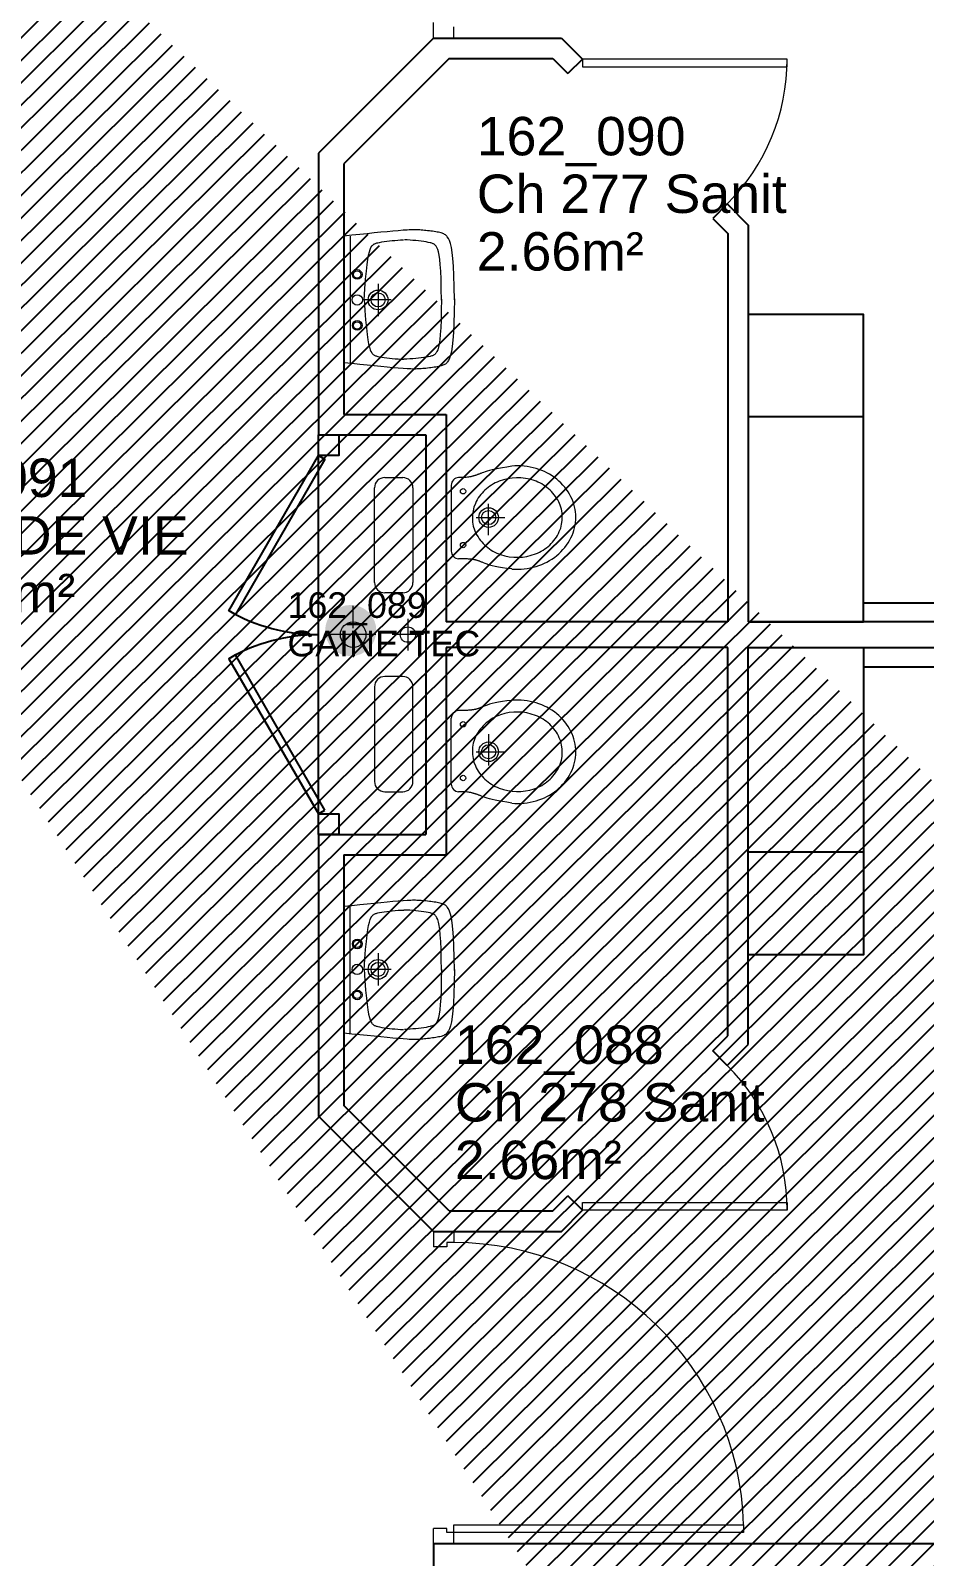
# Model space of a CAD drawing. Header units: millimetres. Extents: x -11 to 211, y -5 to 120.
# Drawn here: x 160.48 to 163.97, y 85.35 to 91.31 of the extents above; entities that cross this region are included whole.
import ezdxf

# ---------------------------------------------------------------- set-up
doc = ezdxf.new("R2010")
doc.units = ezdxf.units.MM
doc.header["$LTSCALE"] = 0.1
doc.header["$MEASUREMENT"] = 0
doc.linetypes.add('CONTINU', pattern=[0])
doc.layers.get('0').update_dxf_attribs({"linetype": 'CONTINUOUS'})
for name, color, linetype in [('150 Chute Eaux Usées -Eaux Vannes', 7, 'CONTINUOUS'), ('A_AGENC', 204, 'CONTINUOUS'), ('A_EQMP', 142, 'CONTINUOUS'), ('A_Etiqu_Gaine', 8, 'CONTINUOUS'), ('A_Etiqu_Gaine_ancien', 8, 'CONTINUOUS'), ('A_Etiqu_Gaine_code', 8, 'CONTINUOUS'), ('A_Etiqu_Local', 8, 'CONTINUOUS'), ('A_HACH_STRUC', 7, 'CONTINUOUS'), ('A_MUR_CLOIS', 7, 'CONTINU')]:
    doc.layers.add(name, color=color, linetype=linetype)
doc.layers.add('A_PORTE', color=8, linetype='CONTINU', lineweight=0)
doc.layers.add('A_SANI', color=5, linetype='CONTINU', lineweight=0)
doc.styles.add('Attribut', font='arial.ttf')

# ---------------------------------------------------------------- blocks, each defined once
blk = doc.blocks.new('A_Etiqu_Local')
at = {"style": 'Attribut', "flags": 1}
for tag, p in [('CODE_HOPITAL', (-0.4463, 1.632)), ('CODE_SITE', (-0.4463, 1.407)), ('CODE_BATIMENT', (-0.4463, 1.182)), ('CODE_SECTEUR', (-0.4463, 0.957)), ('CODE_ETAGE', (-0.4463, 0.732)), ('NOM_NORMALISE', (-0.4463, -0.843)), ('SECTEUR_ACTIVITE', (-0.4463, -1.068)), ('SOUS_SECTEUR_ACTIVITE', (-0.4463, -1.293)), ('VOLUME', (-0.4463, -1.518)), ('SERVICE', (-0.4463, -1.743)), ('CODE_UG', (-0.4463, -1.968)), ('CODE_UA', (-0.4463, -2.193)), ('CODE_POLE', (-0.4463, -2.418)), ('OCCUPANT_EXTERNE', (-0.4463, -2.643)), ('DISPONIBILITE', (-0.4463, -2.868)), ('ACCES_HANDICAPES', (-0.4463, -3.093)), ('NATURE_SOL', (-0.4463, -3.318)), ('RISQUE_LABORATOIRE', (-0.4463, -3.543)), ('AMIANTE', (-0.4463, -3.768))]:
    blk.add_attdef(tag, p, '', height=0.15, dxfattribs=at)
at = {"layer": 'A_Etiqu_Local', "style": 'Attribut'}
for tag, p in [('CODE_PIECE', (-0.4463, 0.282)), ('NOM_USAGE', (-0.4463, 0.057)), ('SURFACE', (-0.4463, -0.168))]:
    blk.add_attdef(tag, p, '', height=0.15, dxfattribs=at)
blk = doc.blocks.new('A_Etiqu_Gaine')
at = {"style": 'Attribut', "flags": 1}
for tag, p in [('CODE_HOPITAL', (-0.4323, 0.8651)), ('CODE_SITE', (-0.4323, 0.7151)), ('CODE_BATIMENT', (-0.4323, 0.5651)), ('CODE_SECTEUR', (-0.4323, 0.4151)), ('CODE_ETAGE', (-0.4323, 0.2651)), ('NOM_NORMALISE', (-0.4323, -0.3349)), ('SECTEUR_ACTIVITE', (-0.4323, -0.4849)), ('SOUS_SECTEUR_ACTIVITE', (-0.4323, -0.6349)), ('SURFACE', (-0.4323, -0.7849)), ('CODE_UG', (-0.4323, -0.9349)), ('CODE_POLE', (-0.4323, -1.0849)), ('AMIANTE', (-0.4323, -1.2349))]:
    blk.add_attdef(tag, p, '', height=0.1, dxfattribs=at)
at = {"layer": 'A_Etiqu_Gaine', "style": 'Attribut'}
blk.add_attdef('NOM_USAGE', (-0.4323, -0.1849), '', height=0.1, dxfattribs=at)
at = {"layer": 'A_Etiqu_Gaine_ancien', "style": 'Attribut'}
blk.add_attdef('CODE_PIECE_ANCIEN', (-0.4323, 0.1151), '', height=0.1, dxfattribs=at)
at = {"layer": 'A_Etiqu_Gaine_code', "style": 'Attribut'}
blk.add_attdef('CODE_PIECE', (-0.4323, -0.0349), '', height=0.1, dxfattribs=at)

msp = doc.modelspace()

# ---------------------------------------------------------------- hatches: boundary and pattern name
at = {"layer": '150 Chute Eaux Usées -Eaux Vannes', "linetype": 'Continuous'}
msp.add_hatch(color=8, dxfattribs=at).paths.add_polyline_path([(161.6265, 88.9626, 1), (161.8265, 88.9626, 1)])
at = {"layer": 'A_HACH_STRUC'}
h = msp.add_hatch(dxfattribs=at)
h.set_pattern_fill('ANSI31', color=8, scale=0.5, angle=359.76959, style=0)
h.paths.add_polyline_path([(160.0499, 113.8961), (159.5499, 113.8961), (159.5499, 114.3961), (160.0499, 114.3961)])
h.paths.add_polyline_path([(159.2999, 106.6962), (159.2999, 107.1962), (160.0499, 107.1962), (160.0499, 106.6962)])
h.paths.add_polyline_path([(167.2499, 106.6962), (166.7499, 106.6962), (166.7499, 107.1962), (167.2499, 107.1962)])
h.paths.add_polyline_path([(152.8499, 77.8962), (152.3499, 77.8962), (152.3499, 78.3962), (152.8499, 78.3962)])
h.paths.add_polyline_path([(159.5499, 77.8962), (159.3999, 77.8962), (159.3999, 78.3962), (160.0499, 78.3962), (160.0499, 77.8962)], flags=16)
h.paths.add_polyline_path([(174.4499, 107.1962), (174.4499, 106.6962), (173.9499, 106.6962), (173.9499, 107.1962)])
h.paths.add_polyline_path([(174.4499, 99.9962), (173.9499, 99.9962), (173.9499, 99.4962), (174.4499, 99.4962)])
h.paths.add_polyline_path([(159.4501, 92.3962), (159.4501, 92.6462), (160.1999, 92.6462), (160.1999, 92.3962)], flags=17)
h.paths.add_polyline_path([(159.4501, 92.3962), (159.4501, 92.6462)], flags=16)
h.paths.add_polyline_path([(159.4501, 92.9462), (159.4501, 92.6962)], flags=16)
h.paths.add_polyline_path([(159.4501, 92.9462), (159.4501, 92.6962), (160.1999, 92.6962), (160.1999, 92.9462)], flags=17)
h.paths.add_polyline_path([(160.0499, 85.5962), (160.0499, 85.0962), (159.5499, 85.0962), (159.5499, 85.5962)], flags=17)
h.paths.add_polyline_path([(152.8499, 85.5962), (152.8499, 85.0962), (152.3499, 85.0962), (152.3499, 85.5962)])
h.paths.add_polyline_path([(145.9999, 85.5962), (145.9999, 85.0962), (145.4999, 85.0962), (145.4999, 85.5962)])
h.paths.add_polyline_path([(145.9999, 78.3962), (145.9999, 77.8962), (145.4999, 77.8962), (145.4999, 78.3962)])
edge = h.paths.add_edge_path()
edge.add_line((166.3748, 85.3966), (166.3748, 85.2962))
edge.add_line((166.3748, 78.1965), (166.3748, 78.0962))
edge.add_line((167.0998, 85.2217), (167.0998, 85.4714))
edge.add_line((166.8749, 85.0963), (166.8749, 85.2217))
edge.add_line((167.0998, 85.2217), (166.8749, 85.2217))
edge.add_line((167.0998, 85.4714), (166.8749, 85.4714))
edge.add_line((166.8749, 85.5962), (166.8749, 85.4714))
edge.add_line((166.8749, 85.0962), (166.3748, 85.0962))
edge.add_line((166.3748, 85.0962), (166.3748, 85.2962))
edge.add_line((166.3748, 85.3966), (166.3748, 85.5962))
edge.add_line((166.3748, 85.5962), (166.8749, 85.5962))
edge.add_line((152.3749, 99.6216), (152.3749, 99.8713))
edge.add_line((152.3749, 99.6216), (152.5999, 99.6216))
edge.add_line((152.3749, 99.8713), (152.5999, 99.8713))
edge.add_line((152.5999, 99.9962), (152.5999, 99.8713))
edge.add_line((153.0999, 99.7965), (153.0999, 99.9962))
edge.add_line((153.0999, 99.9962), (152.5999, 99.9962))
edge.add_line((152.5999, 99.4962), (152.5999, 99.6216))
edge.add_line((152.5999, 99.4962), (153.0999, 99.4962))
edge.add_line((153.0999, 99.4962), (153.0999, 99.7965))
edge.add_line((167.0998, 78.0217), (167.0998, 78.2714))
edge.add_line((166.8749, 77.8962), (166.8749, 78.0217))
edge.add_line((167.0998, 78.0217), (166.8749, 78.0217))
edge.add_line((167.0998, 78.2714), (166.8749, 78.2714))
edge.add_line((166.8749, 78.3962), (166.8749, 78.2714))
edge.add_line((166.8749, 77.8962), (166.3748, 77.8962))
edge.add_line((166.3748, 77.8962), (166.3748, 78.0962))
edge.add_line((166.3748, 78.1965), (166.3748, 78.3962))
edge.add_line((166.3748, 78.3962), (166.8749, 78.3962))

# ---------------------------------------------------------------- linework, layer by layer
at = {"layer": 'A_AGENC', "color": 8, "linetype": 'Continuous'}
msp.add_line((161.5999, 88.2465), (161.5999, 89.6465), dxfattribs=at)
for points in [[(161.6258, 89.6315), (161.2758, 89.0252), (161.2499, 89.0402), (161.5999, 89.6465)], [(161.6258, 88.2615), (161.2758, 88.8677), (161.2499, 88.8527), (161.5999, 88.2465)]]:
    msp.add_lwpolyline(points, close=True, dxfattribs=at)
for centre, start, end in [((161.5999, 89.6465), 240.00001, 270), ((161.5999, 88.2465), 90, 120)]:
    msp.add_arc(centre, 0.7, start, end, dxfattribs=at)
at = {"layer": 'A_EQMP', "color": 8, "linetype": 'Continuous'}
for p, q in [((163.7299, 89.7966), (163.2799, 89.7966)), ((163.7299, 89.0714), (166.9198, 89.0714)), ((163.7299, 88.821), (166.9198, 88.821)), ((163.7299, 88.0965), (163.2799, 88.0965))]:
    msp.add_line(p, q, dxfattribs=at)
for points in [[(163.2799, 88.9966), (163.7299, 88.9966), (163.7299, 90.1966), (163.2799, 90.1966)], [(163.2799, 88.8965), (163.7299, 88.8965), (163.7299, 87.6965), (163.2799, 87.6965)]]:
    msp.add_lwpolyline(points, close=True, dxfattribs=at)
at = {"layer": 'A_MUR_CLOIS', "color": 8, "linetype": 'Continuous'}
for p, q in [((162.0499, 91.2764), (161.5999, 90.8264)), ((162.0499, 91.2764), (162.5499, 91.2764)), ((162.5499, 91.2764), (162.632, 91.1943)), ((162.1113, 91.1964), (161.6999, 90.785)), ((162.1113, 91.1964), (162.5167, 91.1964)), ((162.5167, 91.1964), (162.5754, 91.1377)), ((162.632, 91.1943), (162.5754, 91.1377)), ((161.5999, 90.8264), (161.5999, 89.7265)), ((161.6999, 90.785), (161.6999, 89.8065)), ((163.1977, 90.6286), (163.1411, 90.572)), ((163.1977, 90.6286), (163.2799, 90.5464)), ((163.1411, 90.572), (163.1999, 90.5133)), ((163.2799, 90.5464), (163.2799, 88.9965)), ((163.1999, 90.5133), (163.1999, 88.9965)), ((161.6999, 89.8065), (162.0994, 89.8065)), ((162.0994, 89.8065), (162.0994, 88.9965)), ((161.5999, 89.7265), (162.0194, 89.7265)), ((162.0194, 89.7265), (162.0194, 88.1665)), ((163.1999, 88.9965), (162.0994, 88.9965)), ((166.9998, 88.9965), (163.2799, 88.9965)), ((163.1999, 88.8965), (162.0994, 88.8965)), ((162.0994, 88.8965), (162.0994, 88.0865)), ((163.1999, 87.3794), (163.1999, 88.8965)), ((163.2799, 88.8965), (166.9998, 88.8965)), ((163.2799, 87.3463), (163.2799, 88.8965)), ((161.5999, 88.1665), (161.5999, 87.0663)), ((161.5999, 88.1665), (162.0194, 88.1665)), ((161.6999, 88.0865), (161.6999, 87.1077)), ((161.6999, 88.0865), (162.0994, 88.0865)), ((163.1411, 87.3207), (163.1999, 87.3794)), ((163.1977, 87.2641), (163.1411, 87.3207)), ((163.1977, 87.2641), (163.2799, 87.3463)), ((162.0499, 86.6163), (161.5999, 87.0663)), ((162.1113, 86.6963), (161.6999, 87.1077)), ((162.5167, 86.6963), (162.5754, 86.755)), ((162.632, 86.6985), (162.5754, 86.755)), ((162.1113, 86.6963), (162.5167, 86.6963)), ((162.5499, 86.6163), (162.632, 86.6985)), ((162.0499, 86.6163), (162.5499, 86.6163)), ((166.3748, 85.3966), (162.0499, 85.3966)), ((162.0499, 85.3965), (162.0499, 85.2965))]:
    msp.add_line(p, q, dxfattribs=at)
for points in [[(161.5999, 89.7265), (161.6799, 89.7265), (161.6799, 89.6465), (161.5999, 89.6465)], [(161.5999, 88.2465), (161.6799, 88.2465), (161.6799, 88.1665), (161.5999, 88.1665)]]:
    msp.add_lwpolyline(points, close=True, dxfattribs=at)
at = {"layer": 'A_PORTE', "color": 8, "linetype": 'Continuous'}
for p, q in [((162.0499, 91.2768), (162.0499, 91.3366)), ((162.1299, 91.2768), (162.1299, 91.3206)), ((162.0499, 91.2768), (162.1299, 91.2768)), ((162.0499, 86.6163), (162.1299, 86.6163)), ((162.0499, 86.6163), (162.0499, 86.5564)), ((162.1299, 86.6163), (162.1299, 86.5724)), ((162.1021, 86.5564), (162.0499, 86.5564)), ((162.1299, 86.5724), (162.1021, 86.5724)), ((162.1021, 86.5724), (162.1021, 86.5564)), ((162.1299, 85.4704), (163.2615, 85.4704)), ((162.1299, 85.3966), (162.1299, 85.4704)), ((163.2615, 85.4704), (163.2615, 85.4404)), ((162.1021, 85.4564), (162.0499, 85.4564)), ((162.0499, 85.3966), (162.0499, 85.4564)), ((162.1021, 85.4404), (162.1021, 85.4564)), ((163.2615, 85.4404), (162.1021, 85.4404)), ((162.0499, 85.3966), (162.1299, 85.3966))]:
    msp.add_line(p, q, dxfattribs=at)
for points in [[(162.632, 91.1646), (163.432, 91.1646), (163.432, 91.1946), (162.632, 91.1946)], [(162.632, 86.7285), (163.432, 86.7285), (163.432, 86.6985), (162.632, 86.6985)]]:
    msp.add_lwpolyline(points, close=True, dxfattribs=at)
for centre, radius, start, end in [((162.632, 91.1946), 0.8, 314.99999, 0), ((162.632, 86.6985), 0.8, 0, 45.00001), ((162.1299, 85.4404), 1.132, 1.51862, 90)]:
    msp.add_arc(centre, radius, start, end, dxfattribs=at)
at = {"layer": 'A_SANI', "color": 8, "linetype": 'Continuous'}
for p, q in [((161.9121, 90.5241), (161.8915, 90.5223)), ((161.9307, 90.5256), (161.9121, 90.5241)), ((161.9471, 90.5266), (161.9307, 90.5256)), ((161.9544, 90.527), (161.9471, 90.5266)), ((161.9612, 90.5273), (161.9544, 90.527)), ((161.9676, 90.5275), (161.9612, 90.5273)), ((161.9736, 90.5275), (161.9676, 90.5275)), ((161.9794, 90.5275), (161.9736, 90.5275)), ((161.9851, 90.5274), (161.9794, 90.5275)), ((161.9907, 90.5272), (161.9851, 90.5274)), ((161.9963, 90.5269), (161.9907, 90.5272)), ((162.002, 90.5265), (161.9963, 90.5269)), ((162.0079, 90.526), (162.002, 90.5265)), ((162.0141, 90.5255), (162.0079, 90.526)), ((162.0205, 90.5249), (162.0141, 90.5255)), ((162.027, 90.5242), (162.0205, 90.5249)), ((162.0336, 90.5234), (162.027, 90.5242)), ((162.0401, 90.5226), (162.0336, 90.5234)), ((162.0466, 90.5217), (162.0401, 90.5226)), ((161.7313, 90.5065), (161.6999, 90.5034)), ((161.6999, 90.5034), (161.6999, 90.0081)), ((161.7248, 90.5034), (161.7248, 90.0081)), ((161.7616, 90.5095), (161.7313, 90.5065)), ((161.7906, 90.5125), (161.7616, 90.5095)), ((161.8183, 90.5152), (161.7906, 90.5125)), ((161.8056, 90.4583), (161.809, 90.4638)), ((161.809, 90.4638), (161.8107, 90.466)), ((161.8107, 90.466), (161.8124, 90.4679)), ((161.8124, 90.4679), (161.8143, 90.4696)), ((161.8143, 90.4696), (161.8163, 90.471)), ((161.8163, 90.471), (161.8184, 90.4723)), ((161.8444, 90.5178), (161.8183, 90.5152)), ((161.8184, 90.4723), (161.8207, 90.4734)), ((161.8207, 90.4734), (161.8232, 90.4744)), ((161.8232, 90.4744), (161.8258, 90.4753)), ((161.8258, 90.4753), (161.8288, 90.4762)), ((161.8288, 90.4762), (161.832, 90.477)), ((161.832, 90.477), (161.8393, 90.4786)), ((161.8393, 90.4786), (161.8477, 90.4801)), ((161.8688, 90.5202), (161.8444, 90.5178)), ((161.8477, 90.4801), (161.8569, 90.4816)), ((161.8569, 90.4816), (161.8669, 90.483)), ((161.8669, 90.483), (161.8774, 90.4843)), ((161.8915, 90.5223), (161.8688, 90.5202)), ((161.8774, 90.4843), (161.8882, 90.4855)), ((161.8882, 90.4855), (161.8993, 90.4865)), ((161.8993, 90.4865), (161.9105, 90.4873)), ((161.9105, 90.4873), (161.9215, 90.4879)), ((161.9215, 90.4879), (161.9323, 90.4883)), ((161.9474, 90.4879), (161.9366, 90.4883)), ((161.9584, 90.4873), (161.9474, 90.4879)), ((161.9696, 90.4865), (161.9584, 90.4873)), ((161.9807, 90.4855), (161.9696, 90.4865)), ((161.9916, 90.4843), (161.9807, 90.4855)), ((162.0021, 90.483), (161.9916, 90.4843)), ((162.012, 90.4816), (162.0021, 90.483)), ((162.0212, 90.4801), (162.012, 90.4816)), ((162.0296, 90.4786), (162.0212, 90.4801)), ((162.0369, 90.477), (162.0296, 90.4786)), ((162.0401, 90.4762), (162.0369, 90.477)), ((162.0431, 90.4753), (162.0401, 90.4762)), ((162.0458, 90.4744), (162.0431, 90.4753)), ((162.0482, 90.4734), (162.0458, 90.4744)), ((162.0528, 90.5208), (162.0466, 90.5217)), ((162.0505, 90.4723), (162.0482, 90.4734)), ((162.0526, 90.471), (162.0505, 90.4723)), ((162.0546, 90.4696), (162.0526, 90.471)), ((162.0589, 90.5199), (162.0528, 90.5208)), ((162.0565, 90.4679), (162.0546, 90.4696)), ((162.0582, 90.466), (162.0565, 90.4679)), ((162.06, 90.4638), (162.0582, 90.466)), ((162.0646, 90.5189), (162.0589, 90.5199)), ((162.0633, 90.4583), (162.06, 90.4638)), ((162.0699, 90.5178), (162.0646, 90.5189)), ((162.0748, 90.5168), (162.0699, 90.5178)), ((162.0792, 90.5156), (162.0748, 90.5168)), ((162.0832, 90.5144), (162.0792, 90.5156)), ((162.0869, 90.5131), (162.0832, 90.5144)), ((162.0903, 90.5116), (162.0869, 90.5131)), ((162.0934, 90.5099), (162.0903, 90.5116)), ((162.0962, 90.508), (162.0934, 90.5099)), ((162.0989, 90.5059), (162.0962, 90.508)), ((162.1014, 90.5034), (162.0989, 90.5059)), ((162.1038, 90.5007), (162.1014, 90.5034)), ((162.1083, 90.4941), (162.1038, 90.5007)), ((162.1125, 90.4854), (162.1083, 90.4941)), ((162.1163, 90.4739), (162.1125, 90.4854)), ((162.1198, 90.4588), (162.1163, 90.4739)), ((161.7904, 90.3915), (161.7933, 90.4122)), ((161.7933, 90.4122), (161.7963, 90.4286)), ((161.7963, 90.4286), (161.7993, 90.4414)), ((161.7993, 90.4414), (161.8024, 90.4511)), ((161.8024, 90.4511), (161.8056, 90.4583)), ((162.0664, 90.4511), (162.0633, 90.4583)), ((162.0693, 90.4414), (162.0664, 90.4511)), ((162.072, 90.4286), (162.0693, 90.4414)), ((162.0744, 90.4122), (162.072, 90.4286)), ((162.0765, 90.3915), (162.0744, 90.4122)), ((162.1229, 90.4395), (162.1198, 90.4588)), ((162.1256, 90.4152), (162.1229, 90.4395)), ((162.1278, 90.3852), (162.1256, 90.4152)), ((161.7846, 90.3347), (161.7875, 90.3659)), ((161.7875, 90.3659), (161.7904, 90.3915)), ((162.0782, 90.3659), (162.0765, 90.3915)), ((162.0795, 90.3347), (162.0782, 90.3659)), ((162.1295, 90.3488), (162.1278, 90.3852)), ((162.1308, 90.3052), (162.1295, 90.3488)), ((161.7787, 90.2535), (161.7817, 90.2975)), ((161.7817, 90.2975), (161.7846, 90.3347)), ((161.8334, 90.317), (161.8334, 90.1906)), ((162.0803, 90.2975), (162.0795, 90.3347)), ((162.0807, 90.2535), (162.0803, 90.2975)), ((162.1316, 90.2538), (162.1308, 90.3052)), ((161.7787, 90.2569), (161.7817, 90.2129)), ((161.8845, 90.2538), (161.7823, 90.2538)), ((162.0807, 90.2569), (162.0803, 90.2129)), ((162.1316, 90.2577), (162.1308, 90.2063)), ((161.7817, 90.2129), (161.7846, 90.1757)), ((161.7846, 90.1757), (161.7875, 90.1446)), ((162.0795, 90.1757), (162.0782, 90.1446)), ((162.0803, 90.2129), (162.0795, 90.1757)), ((162.1308, 90.2063), (162.1295, 90.1627)), ((161.7875, 90.1446), (161.7904, 90.119)), ((161.7904, 90.119), (161.7933, 90.0983)), ((162.0765, 90.119), (162.0744, 90.0983)), ((162.0782, 90.1446), (162.0765, 90.119)), ((162.1278, 90.1263), (162.1256, 90.0963)), ((162.1295, 90.1627), (162.1278, 90.1263)), ((161.7933, 90.0983), (161.7963, 90.0818)), ((161.7963, 90.0818), (161.7993, 90.0691)), ((161.7993, 90.0691), (161.8024, 90.0594)), ((161.8024, 90.0594), (161.8056, 90.0521)), ((161.8056, 90.0521), (161.809, 90.0467)), ((161.809, 90.0467), (161.8107, 90.0445)), ((162.06, 90.0467), (162.0582, 90.0445)), ((162.0633, 90.0521), (162.06, 90.0467)), ((162.0664, 90.0594), (162.0633, 90.0521)), ((162.0693, 90.0691), (162.0664, 90.0594)), ((162.072, 90.0818), (162.0693, 90.0691)), ((162.0744, 90.0983), (162.072, 90.0818)), ((162.1198, 90.0527), (162.1163, 90.0377)), ((162.1229, 90.072), (162.1198, 90.0527)), ((162.1256, 90.0963), (162.1229, 90.072)), ((161.7313, 90.005), (161.6999, 90.0081)), ((161.7616, 90.002), (161.7313, 90.005)), ((161.7906, 89.999), (161.7616, 90.002)), ((161.8183, 89.9963), (161.7906, 89.999)), ((161.8107, 90.0445), (161.8124, 90.0426)), ((161.8124, 90.0426), (161.8143, 90.0409)), ((161.8143, 90.0409), (161.8163, 90.0394)), ((161.8163, 90.0394), (161.8184, 90.0382)), ((161.8444, 89.9937), (161.8183, 89.9963)), ((161.8184, 90.0382), (161.8207, 90.037)), ((161.8207, 90.037), (161.8232, 90.036)), ((161.8232, 90.036), (161.8258, 90.0351)), ((161.8258, 90.0351), (161.8288, 90.0343)), ((161.8288, 90.0343), (161.832, 90.0335)), ((161.832, 90.0335), (161.8393, 90.0319)), ((161.8393, 90.0319), (161.8477, 90.0303)), ((161.8688, 89.9913), (161.8444, 89.9937)), ((161.8477, 90.0303), (161.857, 90.0288)), ((161.857, 90.0288), (161.867, 90.0274)), ((161.867, 90.0274), (161.8776, 90.0261)), ((161.8915, 89.9892), (161.8688, 89.9913)), ((161.8776, 90.0261), (161.8887, 90.025)), ((161.8887, 90.025), (161.9001, 90.024)), ((161.9121, 89.9874), (161.8915, 89.9892)), ((161.9001, 90.024), (161.9116, 90.0231)), ((161.9116, 90.0231), (161.9231, 90.0225)), ((161.9307, 89.9859), (161.9121, 89.9874)), ((161.9231, 90.0225), (161.9345, 90.0221)), ((161.9458, 90.0225), (161.9344, 90.0221)), ((161.9573, 90.0231), (161.9458, 90.0225)), ((161.9688, 90.024), (161.9573, 90.0231)), ((161.9802, 90.025), (161.9688, 90.024)), ((161.9913, 90.0261), (161.9802, 90.025)), ((162.0019, 90.0274), (161.9913, 90.0261)), ((162.0119, 90.0288), (162.0019, 90.0274)), ((162.0212, 90.0303), (162.0119, 90.0288)), ((162.0205, 89.9866), (162.0141, 89.986)), ((162.027, 89.9873), (162.0205, 89.9866)), ((162.0296, 90.0319), (162.0212, 90.0303)), ((162.0336, 89.9881), (162.027, 89.9873)), ((162.0369, 90.0335), (162.0296, 90.0319)), ((162.0401, 89.9889), (162.0336, 89.9881)), ((162.0401, 90.0343), (162.0369, 90.0335)), ((162.0431, 90.0351), (162.0401, 90.0343)), ((162.0466, 89.9898), (162.0401, 89.9889)), ((162.0458, 90.036), (162.0431, 90.0351)), ((162.0482, 90.037), (162.0458, 90.036)), ((162.0528, 89.9907), (162.0466, 89.9898)), ((162.0505, 90.0382), (162.0482, 90.037)), ((162.0526, 90.0394), (162.0505, 90.0382)), ((162.0546, 90.0409), (162.0526, 90.0394)), ((162.0589, 89.9916), (162.0528, 89.9907)), ((162.0565, 90.0426), (162.0546, 90.0409)), ((162.0582, 90.0445), (162.0565, 90.0426)), ((162.0646, 89.9926), (162.0589, 89.9916)), ((162.0699, 89.9937), (162.0646, 89.9926)), ((162.0748, 89.9947), (162.0699, 89.9937)), ((162.0792, 89.9959), (162.0748, 89.9947)), ((162.0832, 89.9971), (162.0792, 89.9959)), ((162.0869, 89.9984), (162.0832, 89.9971)), ((162.0903, 89.9999), (162.0869, 89.9984)), ((162.0934, 90.0016), (162.0903, 89.9999)), ((162.0962, 90.0035), (162.0934, 90.0016)), ((162.0989, 90.0056), (162.0962, 90.0035)), ((162.1014, 90.0081), (162.0989, 90.0056)), ((162.1038, 90.0108), (162.1014, 90.0081)), ((162.1083, 90.0174), (162.1038, 90.0108)), ((162.1125, 90.0261), (162.1083, 90.0174)), ((162.1163, 90.0377), (162.1125, 90.0261)), ((161.9471, 89.9849), (161.9307, 89.9859)), ((161.9544, 89.9845), (161.9471, 89.9849)), ((161.9612, 89.9842), (161.9544, 89.9845)), ((161.9676, 89.984), (161.9612, 89.9842)), ((161.9736, 89.984), (161.9676, 89.984)), ((161.9794, 89.984), (161.9736, 89.984)), ((161.9851, 89.9841), (161.9794, 89.984)), ((161.9907, 89.9843), (161.9851, 89.9841)), ((161.9963, 89.9846), (161.9907, 89.9843)), ((162.002, 89.985), (161.9963, 89.9846)), ((162.0079, 89.9855), (162.002, 89.985)), ((162.0141, 89.986), (162.0079, 89.9855)), ((162.2157, 89.5692), (162.2136, 89.5685)), ((162.2179, 89.5699), (162.2157, 89.5692)), ((162.2199, 89.5707), (162.2179, 89.5699)), ((162.222, 89.5714), (162.2199, 89.5707)), ((162.224, 89.5721), (162.222, 89.5714)), ((162.2261, 89.5729), (162.224, 89.5721)), ((162.2282, 89.5737), (162.2261, 89.5729)), ((162.2303, 89.5745), (162.2282, 89.5737)), ((162.2326, 89.5753), (162.2303, 89.5745)), ((162.2349, 89.5762), (162.2326, 89.5753)), ((162.2373, 89.5771), (162.2349, 89.5762)), ((162.2399, 89.5781), (162.2373, 89.5771)), ((162.2457, 89.5801), (162.2399, 89.5781)), ((162.2523, 89.5823), (162.2457, 89.5801)), ((162.2599, 89.5847), (162.2523, 89.5823)), ((162.2687, 89.5872), (162.2599, 89.5847)), ((162.2788, 89.5899), (162.2687, 89.5872)), ((162.2904, 89.5926), (162.2788, 89.5899)), ((162.3038, 89.5954), (162.2904, 89.5926)), ((162.319, 89.5983), (162.3038, 89.5954)), ((162.3361, 89.6012), (162.319, 89.5983)), ((162.3555, 89.6041), (162.3361, 89.6012)), ((161.8194, 89.15), (161.8194, 89.52)), ((161.8594, 89.56), (161.9294, 89.56)), ((161.9694, 89.52), (161.9694, 89.15)), ((162.1194, 89.5301), (162.1194, 89.2729)), ((162.1514, 89.5602), (162.1482, 89.56)), ((162.1561, 89.5602), (162.1514, 89.5602)), ((162.1607, 89.5602), (162.1561, 89.5602)), ((162.1652, 89.5602), (162.1607, 89.5602)), ((162.1696, 89.5604), (162.1652, 89.5602)), ((162.1739, 89.5606), (162.1696, 89.5604)), ((162.1781, 89.5609), (162.1739, 89.5606)), ((162.1824, 89.5613), (162.1781, 89.5609)), ((162.1867, 89.5618), (162.1824, 89.5613)), ((162.191, 89.5625), (162.1867, 89.5618)), ((162.1955, 89.5634), (162.191, 89.5625)), ((162.1977, 89.5639), (162.1955, 89.5634)), ((162.2, 89.5645), (162.1977, 89.5639)), ((162.2023, 89.5651), (162.2, 89.5645)), ((162.2045, 89.5657), (162.2023, 89.5651)), ((162.2068, 89.5664), (162.2045, 89.5657)), ((162.2091, 89.567), (162.2068, 89.5664)), ((162.2113, 89.5677), (162.2091, 89.567)), ((162.2136, 89.5685), (162.2113, 89.5677)), ((162.2652, 89.3355), (162.2652, 89.4576)), ((162.2163, 89.4039), (162.3286, 89.4039)), ((162.1514, 89.2428), (162.1482, 89.2429)), ((162.1561, 89.2428), (162.1514, 89.2428)), ((162.1607, 89.2428), (162.1561, 89.2428)), ((162.1652, 89.2427), (162.1607, 89.2428)), ((162.1696, 89.2427), (162.1652, 89.2427)), ((162.1739, 89.2426), (162.1696, 89.2427)), ((162.1781, 89.2424), (162.1739, 89.2426)), ((162.1824, 89.2422), (162.1781, 89.2424)), ((162.1867, 89.2419), (162.1824, 89.2422)), ((162.191, 89.2416), (162.1867, 89.2419)), ((162.1955, 89.2411), (162.191, 89.2416)), ((162.1977, 89.2409), (162.1955, 89.2411)), ((162.2, 89.2406), (162.1977, 89.2409)), ((162.2023, 89.2403), (162.2, 89.2406)), ((162.2045, 89.24), (162.2023, 89.2403)), ((162.2068, 89.2396), (162.2045, 89.24)), ((162.2091, 89.2392), (162.2068, 89.2396)), ((162.2113, 89.2388), (162.2091, 89.2392)), ((162.2136, 89.2383), (162.2113, 89.2388)), ((162.2157, 89.2378), (162.2136, 89.2383)), ((162.2179, 89.2373), (162.2157, 89.2378)), ((162.2199, 89.2367), (162.2179, 89.2373)), ((162.222, 89.2361), (162.2199, 89.2367)), ((162.224, 89.2354), (162.222, 89.2361)), ((162.2261, 89.2347), (162.224, 89.2354)), ((162.2282, 89.234), (162.2261, 89.2347)), ((162.2303, 89.2332), (162.2282, 89.234)), ((162.2326, 89.2323), (162.2303, 89.2332)), ((162.2349, 89.2313), (162.2326, 89.2323)), ((162.2373, 89.2303), (162.2349, 89.2313)), ((162.2399, 89.2292), (162.2373, 89.2303)), ((162.2457, 89.2268), (162.2399, 89.2292)), ((162.2523, 89.2241), (162.2457, 89.2268)), ((162.2599, 89.2213), (162.2523, 89.2241)), ((162.2687, 89.2184), (162.2599, 89.2213)), ((162.2788, 89.2154), (162.2687, 89.2184)), ((162.2904, 89.2126), (162.2788, 89.2154)), ((162.3038, 89.2099), (162.2904, 89.2126)), ((162.319, 89.2075), (162.3038, 89.2099)), ((162.3361, 89.2054), (162.319, 89.2075)), ((162.3555, 89.2037), (162.3361, 89.2054)), ((161.9294, 89.11), (161.8594, 89.11)), ((161.7361, 88.9716), (161.7361, 89.0595)), ((161.9499, 89.008), (161.9499, 88.8851)), ((161.8239, 88.9466), (161.6482, 88.9466)), ((161.7361, 88.9466), (161.7361, 88.8587)), ((162.0113, 88.9466), (161.8884, 88.9466)), ((161.8194, 88.7431), (161.8194, 88.3731)), ((161.9294, 88.7831), (161.8594, 88.7831)), ((161.9694, 88.3731), (161.9694, 88.7431)), ((162.2788, 88.6777), (162.2687, 88.6748)), ((162.2904, 88.6805), (162.2788, 88.6777)), ((162.3038, 88.6832), (162.2904, 88.6805)), ((162.319, 88.6856), (162.3038, 88.6832)), ((162.3361, 88.6877), (162.319, 88.6856)), ((162.3555, 88.6894), (162.3361, 88.6877)), ((162.1194, 88.3631), (162.1194, 88.6202)), ((162.1514, 88.6503), (162.1482, 88.6502)), ((162.1561, 88.6503), (162.1514, 88.6503)), ((162.1607, 88.6504), (162.1561, 88.6503)), ((162.1652, 88.6504), (162.1607, 88.6504)), ((162.1696, 88.6504), (162.1652, 88.6504)), ((162.1739, 88.6505), (162.1696, 88.6504)), ((162.1781, 88.6507), (162.1739, 88.6505)), ((162.1824, 88.6509), (162.1781, 88.6507)), ((162.1867, 88.6512), (162.1824, 88.6509)), ((162.191, 88.6515), (162.1867, 88.6512)), ((162.1955, 88.652), (162.191, 88.6515)), ((162.1977, 88.6522), (162.1955, 88.652)), ((162.2, 88.6525), (162.1977, 88.6522)), ((162.2023, 88.6528), (162.2, 88.6525)), ((162.2045, 88.6532), (162.2023, 88.6528)), ((162.2068, 88.6535), (162.2045, 88.6532)), ((162.2091, 88.6539), (162.2068, 88.6535)), ((162.2113, 88.6543), (162.2091, 88.6539)), ((162.2136, 88.6548), (162.2113, 88.6543)), ((162.2157, 88.6553), (162.2136, 88.6548)), ((162.2179, 88.6558), (162.2157, 88.6553)), ((162.2199, 88.6564), (162.2179, 88.6558)), ((162.222, 88.657), (162.2199, 88.6564)), ((162.224, 88.6577), (162.222, 88.657)), ((162.2261, 88.6584), (162.224, 88.6577)), ((162.2282, 88.6591), (162.2261, 88.6584)), ((162.2303, 88.6599), (162.2282, 88.6591)), ((162.2326, 88.6608), (162.2303, 88.6599)), ((162.2349, 88.6618), (162.2326, 88.6608)), ((162.2373, 88.6628), (162.2349, 88.6618)), ((162.2399, 88.6639), (162.2373, 88.6628)), ((162.2457, 88.6663), (162.2399, 88.6639)), ((162.2523, 88.669), (162.2457, 88.6663)), ((162.2599, 88.6718), (162.2523, 88.669)), ((162.2687, 88.6748), (162.2599, 88.6718)), ((162.2652, 88.5576), (162.2652, 88.4355)), ((162.2163, 88.4892), (162.3286, 88.4892)), ((161.8594, 88.3331), (161.9294, 88.3331)), ((162.1514, 88.333), (162.1482, 88.3331)), ((162.1561, 88.333), (162.1514, 88.333)), ((162.1607, 88.3329), (162.1561, 88.333)), ((162.1652, 88.3329), (162.1607, 88.3329)), ((162.1696, 88.3327), (162.1652, 88.3329)), ((162.1739, 88.3325), (162.1696, 88.3327)), ((162.1781, 88.3323), (162.1739, 88.3325)), ((162.1824, 88.3318), (162.1781, 88.3323)), ((162.1867, 88.3313), (162.1824, 88.3318)), ((162.191, 88.3306), (162.1867, 88.3313)), ((162.1955, 88.3297), (162.191, 88.3306)), ((162.1977, 88.3292), (162.1955, 88.3297)), ((162.2, 88.3286), (162.1977, 88.3292)), ((162.2023, 88.328), (162.2, 88.3286)), ((162.2045, 88.3274), (162.2023, 88.328)), ((162.2068, 88.3268), (162.2045, 88.3274)), ((162.2091, 88.3261), (162.2068, 88.3268)), ((162.2113, 88.3254), (162.2091, 88.3261)), ((162.2136, 88.3246), (162.2113, 88.3254)), ((162.2157, 88.3239), (162.2136, 88.3246)), ((162.2179, 88.3232), (162.2157, 88.3239)), ((162.2199, 88.3225), (162.2179, 88.3232)), ((162.222, 88.3217), (162.2199, 88.3225)), ((162.224, 88.321), (162.222, 88.3217)), ((162.2261, 88.3202), (162.224, 88.321)), ((162.2282, 88.3194), (162.2261, 88.3202)), ((162.2303, 88.3186), (162.2282, 88.3194)), ((162.2326, 88.3178), (162.2303, 88.3186)), ((162.2349, 88.3169), (162.2326, 88.3178)), ((162.2373, 88.316), (162.2349, 88.3169)), ((162.2399, 88.3151), (162.2373, 88.316)), ((162.2457, 88.313), (162.2399, 88.3151)), ((162.2523, 88.3108), (162.2457, 88.313)), ((162.2599, 88.3084), (162.2523, 88.3108)), ((162.2687, 88.3059), (162.2599, 88.3084)), ((162.2788, 88.3033), (162.2687, 88.3059)), ((162.2904, 88.3005), (162.2788, 88.3033)), ((162.3038, 88.2977), (162.2904, 88.3005)), ((162.319, 88.2948), (162.3038, 88.2977)), ((162.3361, 88.2919), (162.319, 88.2948)), ((162.3555, 88.289), (162.3361, 88.2919)), ((161.8688, 87.9018), (161.8444, 87.8995)), ((161.8915, 87.9039), (161.8688, 87.9018)), ((161.9121, 87.9057), (161.8915, 87.9039)), ((161.9307, 87.9072), (161.9121, 87.9057)), ((161.9471, 87.9083), (161.9307, 87.9072)), ((161.9544, 87.9086), (161.9471, 87.9083)), ((161.9612, 87.9089), (161.9544, 87.9086)), ((161.9676, 87.9091), (161.9612, 87.9089)), ((161.9736, 87.9091), (161.9676, 87.9091)), ((161.9794, 87.9091), (161.9736, 87.9091)), ((161.9851, 87.909), (161.9794, 87.9091)), ((161.9907, 87.9088), (161.9851, 87.909)), ((161.9963, 87.9085), (161.9907, 87.9088)), ((162.002, 87.9081), (161.9963, 87.9085)), ((162.0079, 87.9076), (162.002, 87.9081)), ((162.0141, 87.9071), (162.0079, 87.9076)), ((162.0205, 87.9065), (162.0141, 87.9071)), ((162.027, 87.9058), (162.0205, 87.9065)), ((162.0336, 87.905), (162.027, 87.9058)), ((162.0401, 87.9042), (162.0336, 87.905)), ((162.0466, 87.9034), (162.0401, 87.9042)), ((162.0528, 87.9024), (162.0466, 87.9034)), ((162.0589, 87.9015), (162.0528, 87.9024)), ((162.0646, 87.9005), (162.0589, 87.9015)), ((162.0699, 87.8994), (162.0646, 87.9005)), ((161.7313, 87.8881), (161.6999, 87.885)), ((161.6999, 87.3897), (161.6999, 87.885)), ((161.7248, 87.3897), (161.7248, 87.885)), ((161.7616, 87.8911), (161.7313, 87.8881)), ((161.7906, 87.8941), (161.7616, 87.8911)), ((161.8183, 87.8969), (161.7906, 87.8941)), ((161.8024, 87.8338), (161.8056, 87.841)), ((161.8056, 87.841), (161.809, 87.8464)), ((161.809, 87.8464), (161.8107, 87.8486)), ((161.8107, 87.8486), (161.8124, 87.8505)), ((161.8124, 87.8505), (161.8143, 87.8522)), ((161.8143, 87.8522), (161.8163, 87.8537)), ((161.8163, 87.8537), (161.8184, 87.855)), ((161.8444, 87.8995), (161.8183, 87.8969)), ((161.8184, 87.855), (161.8207, 87.8561)), ((161.8207, 87.8561), (161.8232, 87.8571)), ((161.8232, 87.8571), (161.8258, 87.858)), ((161.8258, 87.858), (161.8288, 87.8588)), ((161.8288, 87.8588), (161.832, 87.8596)), ((161.832, 87.8596), (161.8393, 87.8612)), ((161.8393, 87.8612), (161.8477, 87.8628)), ((161.8477, 87.8628), (161.857, 87.8643)), ((161.857, 87.8643), (161.867, 87.8657)), ((161.867, 87.8657), (161.8776, 87.867)), ((161.8776, 87.867), (161.8887, 87.8681)), ((161.8887, 87.8681), (161.9001, 87.8692)), ((161.9001, 87.8692), (161.9116, 87.87)), ((161.9116, 87.87), (161.9231, 87.8706)), ((161.9231, 87.8706), (161.9345, 87.871)), ((161.9458, 87.8706), (161.9344, 87.871)), ((161.9573, 87.87), (161.9458, 87.8706)), ((161.9688, 87.8692), (161.9573, 87.87)), ((161.9802, 87.8681), (161.9688, 87.8692)), ((161.9913, 87.867), (161.9802, 87.8681)), ((162.0019, 87.8657), (161.9913, 87.867)), ((162.0119, 87.8643), (162.0019, 87.8657)), ((162.0212, 87.8628), (162.0119, 87.8643)), ((162.0296, 87.8612), (162.0212, 87.8628)), ((162.0369, 87.8596), (162.0296, 87.8612)), ((162.0401, 87.8588), (162.0369, 87.8596)), ((162.0431, 87.858), (162.0401, 87.8588)), ((162.0458, 87.8571), (162.0431, 87.858)), ((162.0482, 87.8561), (162.0458, 87.8571)), ((162.0505, 87.855), (162.0482, 87.8561)), ((162.0526, 87.8537), (162.0505, 87.855)), ((162.0546, 87.8522), (162.0526, 87.8537)), ((162.0565, 87.8505), (162.0546, 87.8522)), ((162.0582, 87.8486), (162.0565, 87.8505)), ((162.06, 87.8464), (162.0582, 87.8486)), ((162.0633, 87.841), (162.06, 87.8464)), ((162.0664, 87.8338), (162.0633, 87.841)), ((162.0748, 87.8984), (162.0699, 87.8994)), ((162.0792, 87.8973), (162.0748, 87.8984)), ((162.0832, 87.896), (162.0792, 87.8973)), ((162.0869, 87.8947), (162.0832, 87.896)), ((162.0903, 87.8932), (162.0869, 87.8947)), ((162.0934, 87.8915), (162.0903, 87.8932)), ((162.0962, 87.8896), (162.0934, 87.8915)), ((162.0989, 87.8875), (162.0962, 87.8896)), ((162.1014, 87.8851), (162.0989, 87.8875)), ((162.1038, 87.8823), (162.1014, 87.8851)), ((162.1083, 87.8757), (162.1038, 87.8823)), ((162.1125, 87.867), (162.1083, 87.8757)), ((162.1163, 87.8555), (162.1125, 87.867)), ((162.1198, 87.8404), (162.1163, 87.8555)), ((161.7904, 87.7741), (161.7933, 87.7949)), ((161.7933, 87.7949), (161.7963, 87.8113)), ((161.7963, 87.8113), (161.7993, 87.824)), ((161.7993, 87.824), (161.8024, 87.8338)), ((162.0693, 87.824), (162.0664, 87.8338)), ((162.072, 87.8113), (162.0693, 87.824)), ((162.0744, 87.7949), (162.072, 87.8113)), ((162.0765, 87.7741), (162.0744, 87.7949)), ((162.1229, 87.8211), (162.1198, 87.8404)), ((162.1256, 87.7968), (162.1229, 87.8211)), ((162.1278, 87.7668), (162.1256, 87.7968)), ((161.7846, 87.7174), (161.7875, 87.7485)), ((161.7875, 87.7485), (161.7904, 87.7741)), ((162.0782, 87.7485), (162.0765, 87.7741)), ((162.0795, 87.7174), (162.0782, 87.7485)), ((162.1295, 87.7304), (162.1278, 87.7668)), ((162.1308, 87.6868), (162.1295, 87.7304)), ((161.7787, 87.6362), (161.7817, 87.6802)), ((161.7817, 87.6802), (161.7846, 87.7174)), ((161.8334, 87.7025), (161.8334, 87.5761)), ((162.0803, 87.6802), (162.0795, 87.7174)), ((162.0807, 87.6362), (162.0803, 87.6802)), ((162.1316, 87.6354), (162.1308, 87.6868)), ((161.7787, 87.6396), (161.7817, 87.5956)), ((161.8845, 87.6393), (161.7823, 87.6393)), ((162.0807, 87.6396), (162.0803, 87.5956)), ((162.1316, 87.6393), (162.1308, 87.5879)), ((161.7817, 87.5956), (161.7846, 87.5584)), ((161.7846, 87.5584), (161.7875, 87.5273)), ((162.0795, 87.5584), (162.0782, 87.5273)), ((162.0803, 87.5956), (162.0795, 87.5584)), ((162.1295, 87.5443), (162.1278, 87.5079)), ((162.1308, 87.5879), (162.1295, 87.5443)), ((161.7875, 87.5273), (161.7904, 87.5016)), ((161.7904, 87.5016), (161.7933, 87.4809)), ((162.0765, 87.5016), (162.0744, 87.4809)), ((162.0782, 87.5273), (162.0765, 87.5016)), ((162.1278, 87.5079), (162.1256, 87.4779)), ((161.7933, 87.4809), (161.7963, 87.4645)), ((161.7963, 87.4645), (161.7993, 87.4517)), ((161.7993, 87.4517), (161.8024, 87.442)), ((161.8024, 87.442), (161.8056, 87.4348)), ((161.8056, 87.4348), (161.809, 87.4294)), ((161.809, 87.4294), (161.8107, 87.4272)), ((161.8107, 87.4272), (161.8124, 87.4252)), ((161.8124, 87.4252), (161.8143, 87.4236)), ((162.0565, 87.4252), (162.0546, 87.4236)), ((162.0582, 87.4272), (162.0565, 87.4252)), ((162.06, 87.4294), (162.0582, 87.4272)), ((162.0633, 87.4348), (162.06, 87.4294)), ((162.0664, 87.442), (162.0633, 87.4348)), ((162.0693, 87.4517), (162.0664, 87.442)), ((162.072, 87.4645), (162.0693, 87.4517)), ((162.0744, 87.4809), (162.072, 87.4645)), ((162.1198, 87.4343), (162.1163, 87.4193)), ((162.1229, 87.4536), (162.1198, 87.4343)), ((162.1256, 87.4779), (162.1229, 87.4536)), ((161.7313, 87.3866), (161.6999, 87.3897)), ((161.7616, 87.3836), (161.7313, 87.3866)), ((161.7906, 87.3806), (161.7616, 87.3836)), ((161.8183, 87.3779), (161.7906, 87.3806)), ((161.8143, 87.4236), (161.8163, 87.4221)), ((161.8163, 87.4221), (161.8184, 87.4208)), ((161.8444, 87.3753), (161.8183, 87.3779)), ((161.8184, 87.4208), (161.8207, 87.4197)), ((161.8207, 87.4197), (161.8232, 87.4187)), ((161.8232, 87.4187), (161.8258, 87.4178)), ((161.8258, 87.4178), (161.8288, 87.417)), ((161.8288, 87.417), (161.832, 87.4161)), ((161.832, 87.4161), (161.8393, 87.4146)), ((161.8393, 87.4146), (161.8477, 87.413)), ((161.8688, 87.3729), (161.8444, 87.3753)), ((161.8477, 87.413), (161.8569, 87.4115)), ((161.8569, 87.4115), (161.8669, 87.4101)), ((161.8669, 87.4101), (161.8774, 87.4088)), ((161.8915, 87.3708), (161.8688, 87.3729)), ((161.8774, 87.4088), (161.8882, 87.4076)), ((161.8882, 87.4076), (161.8993, 87.4066)), ((161.9121, 87.369), (161.8915, 87.3708)), ((161.8993, 87.4066), (161.9105, 87.4058)), ((161.9105, 87.4058), (161.9215, 87.4052)), ((161.9307, 87.3675), (161.9121, 87.369)), ((161.9215, 87.4052), (161.9323, 87.4049)), ((161.9471, 87.3665), (161.9307, 87.3675)), ((161.9474, 87.4052), (161.9366, 87.4049)), ((161.9544, 87.3661), (161.9471, 87.3665)), ((161.9584, 87.4058), (161.9474, 87.4052)), ((161.9612, 87.3658), (161.9544, 87.3661)), ((161.9696, 87.4066), (161.9584, 87.4058)), ((161.9676, 87.3656), (161.9612, 87.3658)), ((161.9736, 87.3656), (161.9676, 87.3656)), ((161.9807, 87.4076), (161.9696, 87.4066)), ((161.9794, 87.3656), (161.9736, 87.3656)), ((161.9851, 87.3657), (161.9794, 87.3656)), ((161.9916, 87.4088), (161.9807, 87.4076)), ((161.9907, 87.3659), (161.9851, 87.3657)), ((161.9963, 87.3662), (161.9907, 87.3659)), ((162.0021, 87.4101), (161.9916, 87.4088)), ((162.002, 87.3666), (161.9963, 87.3662)), ((162.0079, 87.3671), (162.002, 87.3666)), ((162.012, 87.4115), (162.0021, 87.4101)), ((162.0141, 87.3676), (162.0079, 87.3671)), ((162.0212, 87.413), (162.012, 87.4115)), ((162.0205, 87.3682), (162.0141, 87.3676)), ((162.027, 87.3689), (162.0205, 87.3682)), ((162.0296, 87.4146), (162.0212, 87.413)), ((162.0336, 87.3697), (162.027, 87.3689)), ((162.0369, 87.4161), (162.0296, 87.4146)), ((162.0401, 87.3705), (162.0336, 87.3697)), ((162.0401, 87.417), (162.0369, 87.4161)), ((162.0431, 87.4178), (162.0401, 87.417)), ((162.0466, 87.3714), (162.0401, 87.3705)), ((162.0458, 87.4187), (162.0431, 87.4178)), ((162.0482, 87.4197), (162.0458, 87.4187)), ((162.0528, 87.3723), (162.0466, 87.3714)), ((162.0505, 87.4208), (162.0482, 87.4197)), ((162.0526, 87.4221), (162.0505, 87.4208)), ((162.0546, 87.4236), (162.0526, 87.4221)), ((162.0589, 87.3732), (162.0528, 87.3723)), ((162.0646, 87.3742), (162.0589, 87.3732)), ((162.0699, 87.3753), (162.0646, 87.3742)), ((162.0748, 87.3763), (162.0699, 87.3753)), ((162.0792, 87.3775), (162.0748, 87.3763)), ((162.0832, 87.3787), (162.0792, 87.3775)), ((162.0869, 87.38), (162.0832, 87.3787)), ((162.0903, 87.3815), (162.0869, 87.38)), ((162.0934, 87.3832), (162.0903, 87.3815)), ((162.0962, 87.3851), (162.0934, 87.3832)), ((162.0989, 87.3872), (162.0962, 87.3851)), ((162.1014, 87.3897), (162.0989, 87.3872)), ((162.1038, 87.3924), (162.1014, 87.3897)), ((162.1083, 87.399), (162.1038, 87.3924)), ((162.1125, 87.4077), (162.1083, 87.399)), ((162.1163, 87.4193), (162.1125, 87.4077))]:
    msp.add_line(p, q, dxfattribs=at)
for centre, radius in [((161.7519, 90.3533), 0.0189), ((161.7519, 90.3533), 0.0144), ((161.8334, 90.2538), 0.0387), ((161.7519, 90.2538), 0.0204), ((161.8334, 90.2538), 0.0274), ((161.7519, 90.1543), 0.0189), ((161.7519, 90.1543), 0.0144), ((162.1655, 89.5064), 0.0105), ((162.2652, 89.4039), 0.0383), ((162.2652, 89.4039), 0.0276), ((162.1655, 89.2965), 0.0105), ((161.7361, 88.9466), 0.05), ((161.9499, 88.9466), 0.03), ((162.1655, 88.5966), 0.0105), ((162.2652, 88.4892), 0.0383), ((162.2652, 88.4892), 0.0276), ((162.1655, 88.3867), 0.0105), ((161.7519, 87.7388), 0.0189), ((161.7519, 87.7388), 0.0144), ((161.8334, 87.6393), 0.0387), ((161.8334, 87.6393), 0.0274), ((161.7519, 87.6393), 0.0204), ((161.7519, 87.5398), 0.0189), ((161.7519, 87.5398), 0.0144)]:
    msp.add_circle(centre, radius, dxfattribs=at)
for centre, radius, start, end in [((162.3787, 89.3462), 0.2596, 73.7799, 94.98099), ((162.3864, 89.3727), 0.232, 51.3375, 73.77953), ((161.8594, 89.52), 0.04, 89.99996, 180.00004), ((161.9294, 89.52), 0.04, 359.99924, 89.99933), ((162.1494, 89.5301), 0.03, 92.1835, 180.00001), ((162.358, 89.3948), 0.1581, 132.63973, 156.06195), ((162.3702, 89.3816), 0.1761, 111.2818, 132.63944), ((162.3784, 89.3606), 0.1986, 71.08941, 111.2684), ((162.3857, 89.3819), 0.1761, 49.73246, 71.09011), ((162.3973, 89.3957), 0.1581, 26.30915, 49.73137), ((162.4021, 89.3923), 0.2069, 26.62255, 51.33721), ((162.3393, 89.4031), 0.1377, 156.06169, 206.3221), ((162.4156, 89.4047), 0.1377, 336.0615, 26.28815), ((162.4273, 89.4049), 0.1787, 359.99999, 26.62297), ((162.4264, 89.4049), 0.1796, 333.48107, 359.99958), ((162.3576, 89.4122), 0.1581, 206.30986, 229.73207), ((162.397, 89.413), 0.1581, 312.63973, 336.06195), ((162.1494, 89.2729), 0.03, 180.00001, 267.81647), ((162.3693, 89.4259), 0.1761, 229.7317, 251.08934), ((162.3848, 89.4262), 0.1761, 291.2818, 312.63944), ((162.3994, 89.4184), 0.2098, 308.97843, 333.48104), ((162.3766, 89.4472), 0.1986, 251.09023, 291.29174), ((162.3764, 89.462), 0.26, 265.53657, 286.69926), ((162.3836, 89.4379), 0.2348, 286.69969, 308.97872), ((161.8594, 89.15), 0.04, 179.99924, 269.99933), ((161.9294, 89.15), 0.04, 269.99924, 359.99933), ((161.8594, 88.7431), 0.04, 89.99996, 180.00004), ((161.9294, 88.7431), 0.04, 0.00067, 90.00076), ((162.3764, 88.4311), 0.26, 73.30074, 94.46343), ((162.3836, 88.4552), 0.2348, 51.02128, 73.30031), ((162.1494, 88.6202), 0.03, 92.18352, 180.00001), ((162.3693, 88.4672), 0.1761, 108.91066, 130.2683), ((162.3766, 88.4459), 0.1986, 68.71824, 108.91928), ((162.3848, 88.4669), 0.1761, 47.36056, 68.7182), ((162.3994, 88.4747), 0.2098, 26.51896, 51.02157), ((162.3576, 88.481), 0.1581, 130.26793, 153.69014), ((162.397, 88.4801), 0.1581, 23.93857, 47.36079), ((162.4264, 88.4882), 0.1796, 0.00042, 26.51893), ((162.3393, 88.49), 0.1377, 153.69095, 203.91568), ((162.4156, 88.4884), 0.1377, 333.69025, 23.93902), ((162.4273, 88.4882), 0.1787, 333.37703, 0.00001), ((162.358, 88.4983), 0.1581, 203.93805, 227.36027), ((162.3702, 88.5115), 0.1761, 227.36056, 248.7182), ((162.3973, 88.4975), 0.1581, 310.26808, 333.6903), ((162.4021, 88.5008), 0.2069, 308.66279, 333.37745), ((161.8594, 88.3731), 0.04, 180.00077, 270.00066), ((161.9294, 88.3731), 0.04, 269.99996, 0.00004), ((162.1494, 88.3631), 0.03, 180.00001, 267.81647), ((162.3784, 88.5325), 0.1986, 248.71824, 288.88532), ((162.3857, 88.5112), 0.1761, 288.91066, 310.2683), ((162.3864, 88.5204), 0.232, 286.22047, 308.6625), ((162.3787, 88.5469), 0.2596, 265.01901, 286.2201)]:
    msp.add_arc(centre, radius, start, end, dxfattribs=at)

# ---------------------------------------------------------------- block references
at = {"layer": 'A_Etiqu_Gaine', "color": 8}
msp.add_blockref('A_Etiqu_Gaine', (161.9118, 89.0469), dxfattribs=at).add_auto_attribs({'CODE_PIECE': '162_089', 'NOM_USAGE': 'GAINE TEC'})
at = {"layer": 'A_Etiqu_Local', "color": 8}
ref = msp.add_blockref('A_Etiqu_Local', (162.6653, 90.5365), dxfattribs=at)
ref.add_attrib('CODE_PIECE', '162_090', (162.219, 90.8184), dxfattribs={"height": 0.15, "style": 'Attribut'})
ref.add_attrib('NOM_USAGE', 'Ch 277 Sanit', (162.219, 90.5934), dxfattribs={"height": 0.15, "style": 'Attribut'})
ref.add_attrib('SURFACE', '2.66m²', (162.219, 90.3684), dxfattribs={"height": 0.15, "style": 'Attribut'})
ref = msp.add_blockref('A_Etiqu_Local', (160.3282, 89.2023), dxfattribs=at)
ref.add_attrib('CODE_PIECE', '157_091', (159.8818, 89.4842), dxfattribs={"height": 0.15, "style": 'Attribut'})
ref.add_attrib('NOM_USAGE', 'LIEU DE VIE', (159.8818, 89.2592), dxfattribs={"height": 0.15, "style": 'Attribut'})
ref.add_attrib('SURFACE', '22.90m²', (159.8818, 89.0342), dxfattribs={"height": 0.15, "style": 'Attribut'})
ref = msp.add_blockref('A_Etiqu_Local', (162.5796, 86.9884), dxfattribs=at)
ref.add_attrib('CODE_PIECE', '162_088', (162.1333, 87.2703), dxfattribs={"height": 0.15, "style": 'Attribut'})
ref.add_attrib('NOM_USAGE', 'Ch 278 Sanit', (162.1333, 87.0453), dxfattribs={"height": 0.15, "style": 'Attribut'})
ref.add_attrib('SURFACE', '2.66m²', (162.1333, 86.8203), dxfattribs={"height": 0.15, "style": 'Attribut'})

doc.saveas('drawing.dxf')
